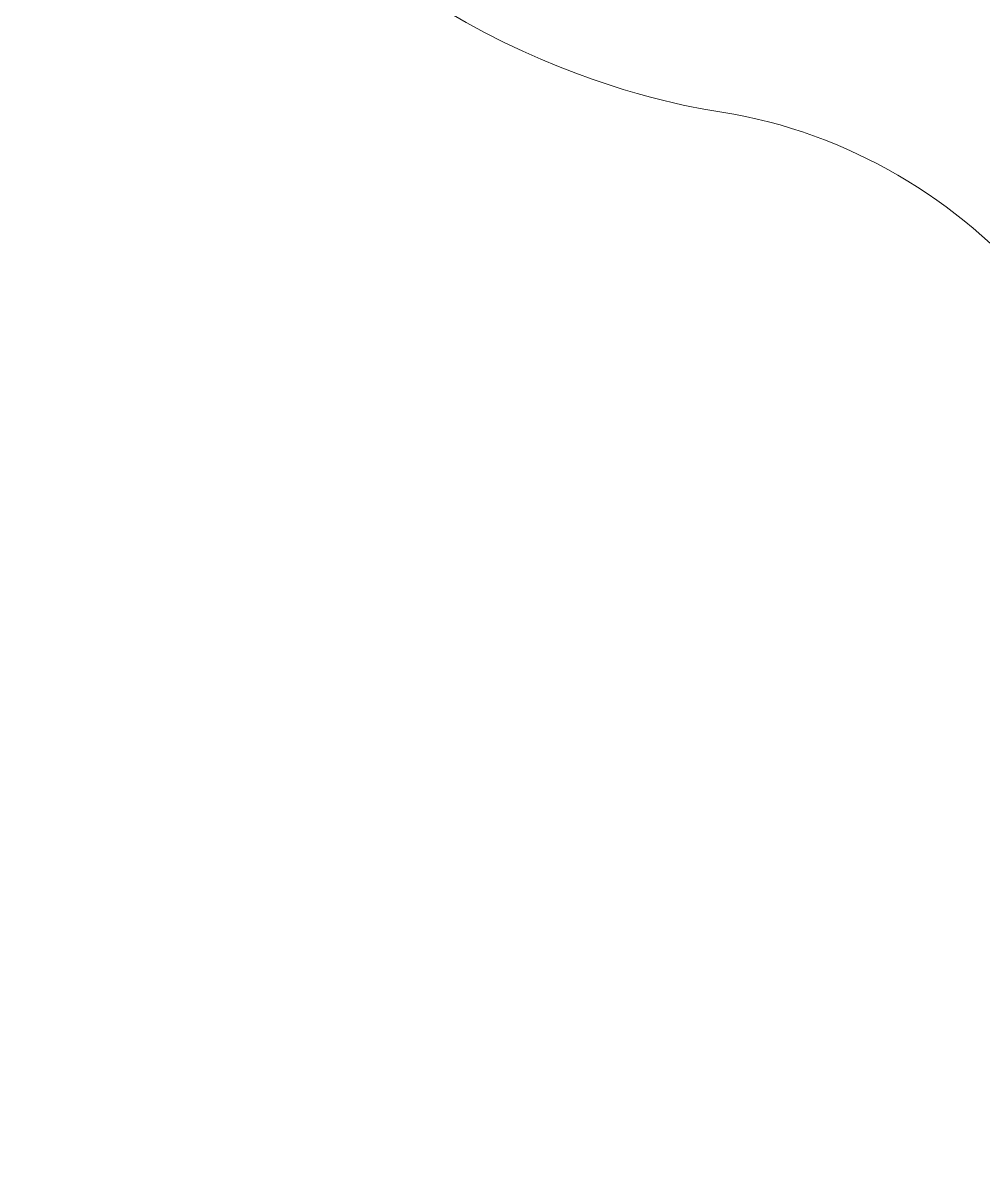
# Model space of a CAD drawing. Extents: x 14 to 2068, y -1996 to -61.
# Drawn here: x 899.42 to 906.78, y -1512.2 to -1503.52 of the extents above; entities that cross this region are included whole.
import ezdxf

# ---------------------------------------------------------------- set-up
doc = ezdxf.new("R2010")
doc.units = 0
doc.header["$MEASUREMENT"] = 0
doc.layers.add('Layer 1', color=7, linetype='Continuous', lineweight=0)

msp = doc.modelspace()

# ---------------------------------------------------------------- linework, layer by layer
at = {"layer": 'Layer 1'}
for points, knots in [([(1136.179, -1560.8867), (1123.3382, -1560.8867), (1111.7908, -1552.9326), (1107.0311, -1540.957), (1107.0311, -1540.957), (986.201, -1540.957), (986.201, -1540.957), (981.4422, -1552.9658), (969.9852, -1560.8867), (957.0394, -1560.8867), (944.095, -1560.8867), (932.6453, -1552.9658), (927.8958, -1540.957), (927.8958, -1540.957), (923.1092, -1540.957), (923.1092, -1540.957), (904.9022, -1540.957), (890.0892, -1525.9912), (890.0892, -1507.5967), (890.0892, -1507.5967), (890.0892, -1483.4336), (890.0892, -1483.4336), (883.9266, -1477.1689), (878.7718, -1470.5186), (874.3548, -1463.1367), (865.741, -1448.7148), (863.0574, -1434.8545), (866.1492, -1420.7637), (869.4383, -1405.8369), (878.5794, -1395.2266), (891.8885, -1390.8848), (895.9383, -1389.5635), (900.2396, -1388.8936), (904.6732, -1388.8936), (914.9686, -1388.8936), (924.9925, -1392.5332), (932.1756, -1398.8789), (932.6014, -1399.2529), (933.014, -1399.626), (933.428, -1400.0078), (939.0643, -1394.8457), (945.2567, -1391.5645), (952.2796, -1390.0078), (955.7899, -1389.2256), (959.2757, -1388.8291), (962.638, -1388.8291), (963.8748, -1388.8291), (965.1048, -1388.8828), (966.3187, -1388.9893), (966.4749, -1387.8545), (966.679, -1386.7129), (966.929, -1385.5732), (969.6444, -1373.2227), (977.2293, -1364.4307), (988.2869, -1360.8154), (991.6434, -1359.7197), (995.2073, -1359.1641), (998.8797, -1359.1641), (1007.3997, -1359.1641), (1015.7044, -1362.1787), (1021.6639, -1367.4365), (1021.763, -1367.5254), (1021.8621, -1367.6143), (1021.9608, -1367.7031), (1026.4339, -1363.8369), (1031.4241, -1361.2754), (1036.8304, -1360.0781), (1039.7093, -1359.4375), (1042.574, -1359.1133), (1045.3421, -1359.1133), (1051.8431, -1359.1133), (1057.7674, -1360.8457), (1062.9505, -1364.2617), (1070.3641, -1369.1416), (1075.4735, -1377.2412), (1077.3363, -1387.0684), (1077.5819, -1388.373), (1077.7674, -1389.6719), (1077.8909, -1390.9473), (1077.9241, -1390.9736), (1077.9573, -1391), (1077.9901, -1391.0264), (1081.0628, -1388.626), (1084.4461, -1387.0059), (1088.0784, -1386.1982), (1090.1678, -1385.7334), (1092.2703, -1385.498), (1094.327, -1385.498), (1099.2269, -1385.498), (1103.8509, -1386.8369), (1107.699, -1389.3711), (1109.3514, -1390.46), (1110.8514, -1391.7529), (1112.1776, -1393.2314), (1115.6219, -1391.9004), (1119.2552, -1391.2266), (1123.0091, -1391.2266), (1123.0091, -1391.2266), (1184.5692, -1391.2266), (1184.5692, -1391.2266), (1201.3978, -1391.2266), (1215.0892, -1405.0566), (1215.0892, -1422.0566), (1215.0892, -1422.0566), (1215.0892, -1514.5264), (1215.0892, -1514.5264), (1215.0892, -1531.5322), (1201.3978, -1545.3672), (1184.5692, -1545.3672), (1184.5692, -1545.3672), (1163.1697, -1545.3672), (1163.1697, -1545.3672), (1157.5013, -1554.9863), (1147.3216, -1560.8867), (1136.179, -1560.8867)], [0, 0, 0, 0, 1, 1, 1, 2, 2, 2, 3, 3, 3, 4, 4, 4, 5, 5, 5, 6, 6, 6, 7, 7, 7, 8, 8, 8, 9, 9, 9, 10, 10, 10, 11, 11, 11, 12, 12, 12, 13, 13, 13, 14, 14, 14, 15, 15, 15, 16, 16, 16, 17, 17, 17, 18, 18, 18, 19, 19, 19, 20, 20, 20, 21, 21, 21, 22, 22, 22, 23, 23, 23, 24, 24, 24, 25, 25, 25, 26, 26, 26, 27, 27, 27, 28, 28, 28, 29, 29, 29, 30, 30, 30, 31, 31, 31, 32, 32, 32, 33, 33, 33, 34, 34, 34, 35, 35, 35, 36, 36, 36, 37, 37, 37, 38, 38, 38, 38]), ([(908.1317, -1510.4404), (909.1336, -1510.9121), (909.9808, -1511.4727), (910.6961, -1512.0703), (911.4114, -1511.4727), (912.2586, -1510.9121), (913.2606, -1510.4404), (913.2606, -1510.4404), (913.2606, -1508.1562), (913.2606, -1508.1562), (913.2606, -1506.1699), (914.7449, -1504.4658), (916.7132, -1504.1943), (917.3836, -1504.0898), (920.8758, -1503.3418), (920.8758, -1499.3154), (920.8758, -1495.29), (917.3841, -1494.543), (916.6839, -1494.4336), (914.7381, -1494.1562), (913.2606, -1492.4531), (913.2606, -1490.4756), (913.2606, -1490.4756), (913.2606, -1488.1885), (913.2606, -1488.1885), (912.325, -1487.7461), (911.4666, -1487.1992), (910.6961, -1486.5557), (909.9256, -1487.1992), (909.0672, -1487.7461), (908.1317, -1488.1885), (908.1317, -1488.1885), (908.1317, -1490.4756), (908.1317, -1490.4756), (908.1317, -1492.4658), (906.6448, -1494.1699), (904.6737, -1494.4385), (904.595, -1494.4512), (902.1776, -1494.8535), (901.0892, -1496.8125), (901.0892, -1496.8125), (901.0892, -1501.835), (901.0892, -1501.835), (902.1732, -1503.792), (904.5809, -1504.1797), (904.6898, -1504.1953), (906.6473, -1504.4658), (908.1317, -1506.1699), (908.1317, -1508.1562), (908.1317, -1508.1562), (908.1317, -1510.4404), (908.1317, -1510.4404)], [0, 0, 0, 0, 1, 1, 1, 2, 2, 2, 3, 3, 3, 4, 4, 4, 5, 5, 5, 6, 6, 6, 7, 7, 7, 8, 8, 8, 9, 9, 9, 10, 10, 10, 11, 11, 11, 12, 12, 12, 13, 13, 13, 14, 14, 14, 15, 15, 15, 16, 16, 16, 17, 17, 17, 17])]:
    msp.add_open_spline(points, degree=3, knots=knots, dxfattribs=at)

doc.saveas('drawing.dxf')
